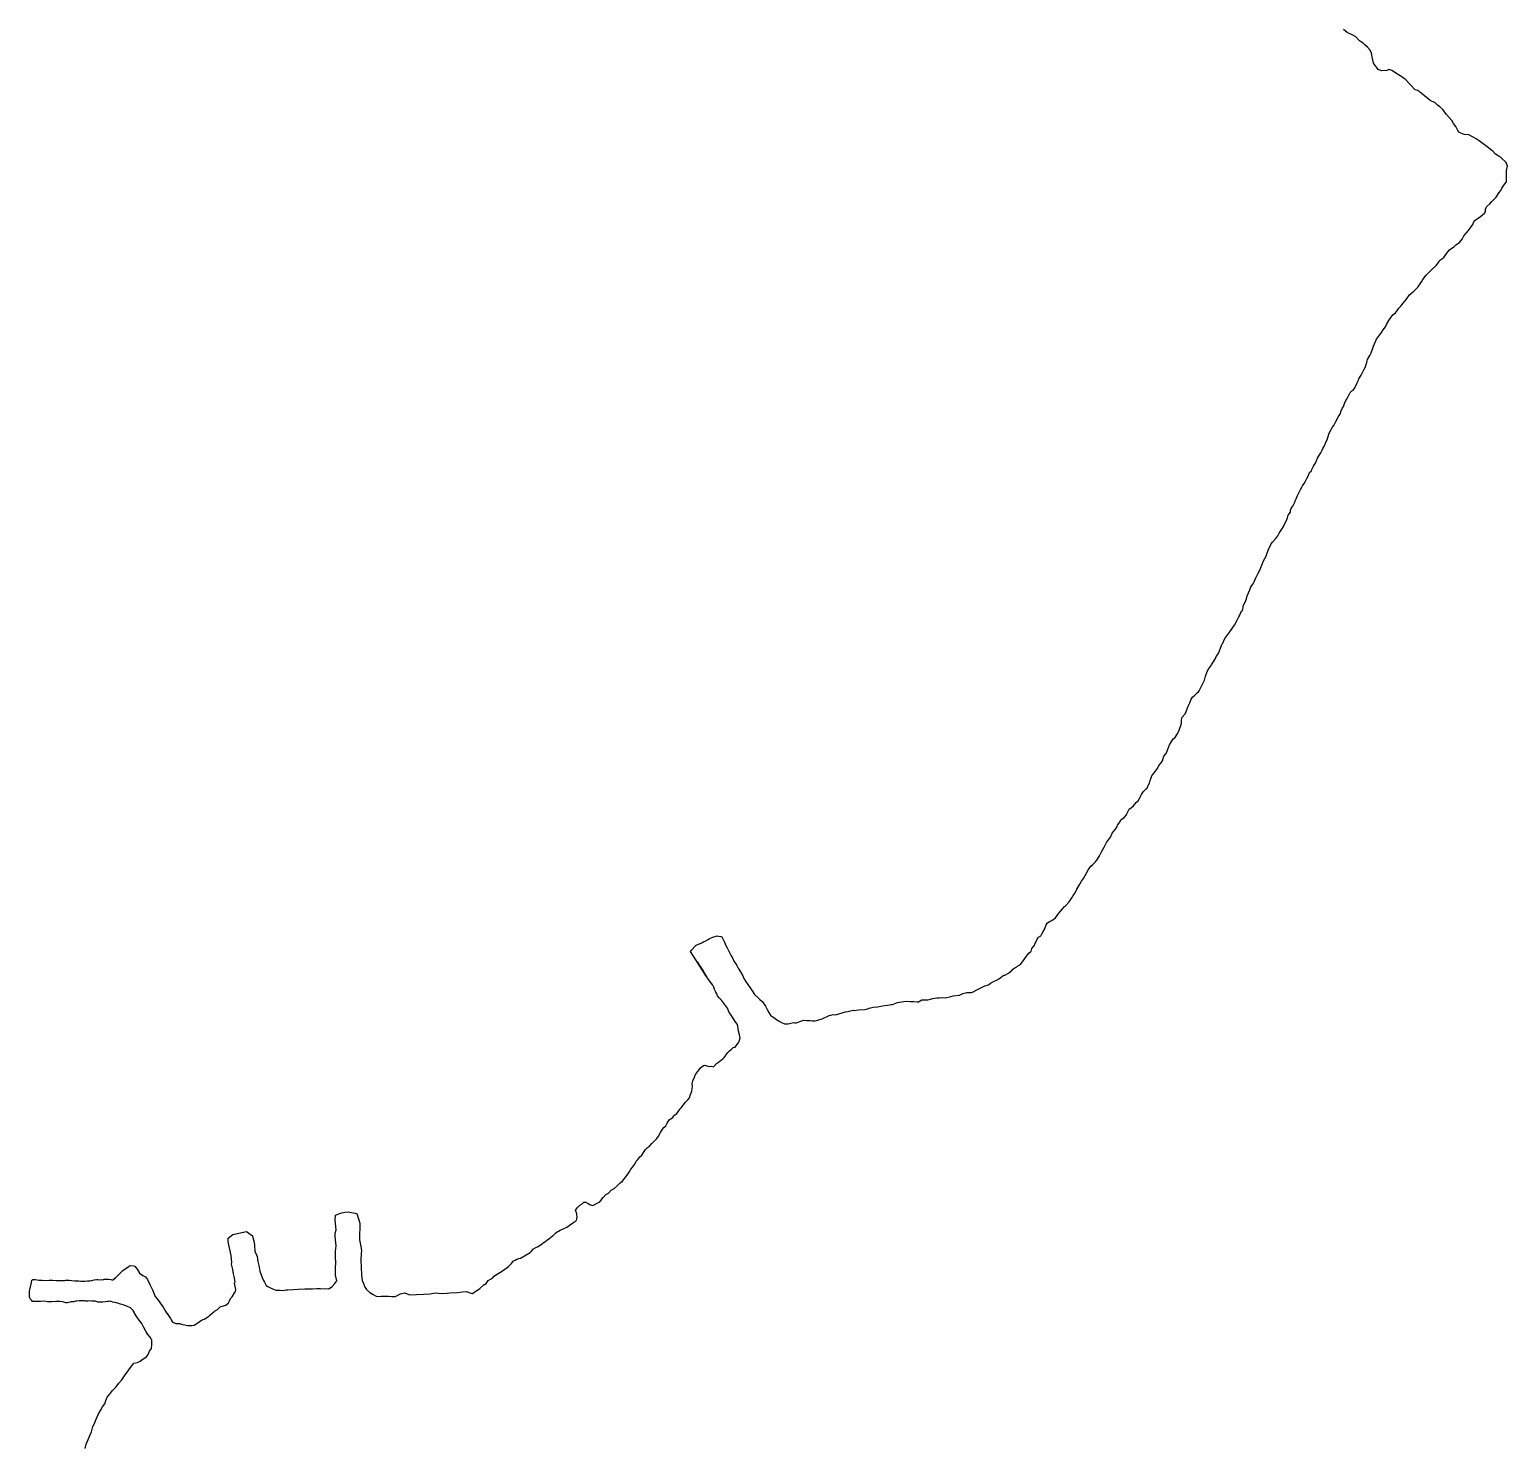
# Model space of a CAD drawing. Extents: x 651069 to 651576, y 4767185 to 4767867.
# Drawn here: x 651220.2 to 651576, y 4767526.1 to 4767867.3 of the extents above; entities that cross this region are included whole.
import ezdxf

# ---------------------------------------------------------------- set-up
doc = ezdxf.new("R2010")
doc.units = 0
doc.header["$LTSCALE"] = 0.1
doc.layers.add('W_1365', color=7, linetype='Continuous')

msp = doc.modelspace()

# ---------------------------------------------------------------- linework, layer by layer
at = {"layer": 'W_1365', "color": 6, "lineweight": 25}
msp.add_polyline3d([(651233.57, 4767525.649, -148.465), (651233.855, 4767526.634, -148.457), (651234.168, 4767527.423, -148.499), (651234.686, 4767528.769, -148.52), (651235.074, 4767529.67, -148.529), (651235.465, 4767530.911, -148.528), (651235.809, 4767531.668, -148.521), (651236.252, 4767532.645, -148.604), (651236.734, 4767533.798, -148.638), (651237.257, 4767534.742, -148.645), (651237.793, 4767535.62, -148.667), (651238.287, 4767536.388, -148.662), (651238.551, 4767537.147, -148.654), (651238.912, 4767537.942, -148.646), (651239.463, 4767538.639, -148.639), (651240.176, 4767539.573, -148.629), (651240.589, 4767539.945, -148.625), (651241.04, 4767540.462, -148.632), (651241.728, 4767541.337, -148.652), (651242.43, 4767542.186, -148.605), (651243.045, 4767543.105, -148.624), (651243.713, 4767544.002, -148.637), (651244.269, 4767544.799, -148.676), (651244.8, 4767545.534, -148.707), (651245.314, 4767546.177, -148.72), (651246.174, 4767546.299, -148.734), (651246.854, 4767546.634, -148.773), (651247.525, 4767547.174, -148.787), (651248.364, 4767547.703, -148.799), (651248.737, 4767548.277, -148.801), (651249.092, 4767549.056, -148.865), (651249.529, 4767549.698, -148.915), (651249.622, 4767550.69, -148.901), (651249.603, 4767551.806, -148.902), (651249.533, 4767551.886, -148.872), (651249.211, 4767552.434, -148.871), (651248.714, 4767553.079, -148.809), (651248.209, 4767553.873, -148.813), (651247.701, 4767554.715, -148.794), (651247.195, 4767555.713, -148.734), (651246.598, 4767556.532, -148.706), (651245.875, 4767557.556, -148.702), (651245.423, 4767558.335, -148.679), (651245.417, 4767558.452, -148.645), (651245.151, 4767558.822, -148.628), (651245.067, 4767558.931, -148.614), (651244.479, 4767559.5, -148.505), (651243.76, 4767559.793, -148.466), (651243.542, 4767559.859, -148.465), (651242.942, 4767560.107, -148.463), (651242.38, 4767560.306, -148.462), (651241.875, 4767560.434, -148.459), (651241.673, 4767560.522, -148.459), (651240.832, 4767560.766, -148.454), (651240.205, 4767560.858, -148.451), (651240.062, 4767560.909, -148.442), (651239.641, 4767561.053, -148.432), (651239.271, 4767561.034, -148.408), (651239.208, 4767561.036, -148.406), (651238.888, 4767560.995, -148.401), (651238.458, 4767560.943, -148.392), (651237.842, 4767560.88, -148.383), (651237.348, 4767560.822, -148.376), (651237.097, 4767560.842, -148.372), (651236.945, 4767560.843, -148.37), (651236.65, 4767560.879, -148.362), (651236.071, 4767561.127, -148.41), (651235.547, 4767561.095, -148.405), (651235.122, 4767561.098, -148.396), (651234.297, 4767561.14, -148.368), (651234.148, 4767561.122, -148.359), (651233.951, 4767561.116, -148.346), (651233.644, 4767561.098, -148.362), (651233.455, 4767561.15, -148.371), (651233.217, 4767561.186, -148.372), (651232.88, 4767561.172, -148.355), (651232.53, 4767561.187, -148.333), (651232.109, 4767561.151, -148.335), (651231.602, 4767561.084, -148.328), (651231.287, 4767561.062, -148.312), (651230.79, 4767560.963, -148.305), (651230.128, 4767560.908, -148.274), (651229.968, 4767560.864, -148.265), (651229.357, 4767560.698, -148.232), (651228.969, 4767560.727, -148.208), (651228.454, 4767560.821, -148.228), (651228.16, 4767560.923, -148.216), (651227.478, 4767561.01, -148.21), (651227.21, 4767561.038, -148.227), (651226.521, 4767561.034, -148.224), (651225.566, 4767560.892, -148.239), (651224.499, 4767560.907, -148.197), (651223.822, 4767561.065, -148.165), (651222.833, 4767561.039, -148.147), (651221.65, 4767561.02, -148.127), (651220.905, 4767561.003, -148.09), (651220.713, 4767561.235, -148.088), (651220.398, 4767561.572, -148.082), (651220.228, 4767562.089, -148.097), (651220.202, 4767563.476, -148.098), (651220.673, 4767565.556, -148.105), (651220.732, 4767566.155, -148.102), (651221.017, 4767566.276, -148.099), (651221.626, 4767566.271, -148.11), (651222.431, 4767566.187, -148.124), (651223.252, 4767566.174, -148.139), (651224.094, 4767566.091, -148.154), (651224.892, 4767566.129, -148.171), (651225.703, 4767566.164, -148.187), (651226.725, 4767566.047, -148.2), (651227.689, 4767566.034, -148.209), (651228.698, 4767566.101, -148.245), (651228.913, 4767566.125, -148.253), (651229.388, 4767566.175, -148.275), (651229.757, 4767566.11, -148.29), (651230.382, 4767566.041, -148.319), (651230.999, 4767565.994, -148.322), (651231.636, 4767565.975, -148.321), (651232.103, 4767565.975, -148.341), (651232.531, 4767565.944, -148.335), (651233.101, 4767565.882, -148.369), (651233.576, 4767565.925, -148.352), (651234.131, 4767565.95, -148.38), (651234.706, 4767565.984, -148.364), (651235.209, 4767566.092, -148.379), (651235.773, 4767566.201, -148.401), (651236.298, 4767566.295, -148.362), (651236.658, 4767566.27, -148.367), (651237.138, 4767566.237, -148.374), (651237.413, 4767566.309, -148.378), (651237.851, 4767566.242, -148.384), (651237.983, 4767566.281, -148.386), (651238.189, 4767566.387, -148.389), (651238.585, 4767566.409, -148.395), (651238.766, 4767566.395, -148.397), (651239.171, 4767566.349, -148.403), (651239.792, 4767566.271, -148.411), (651240.039, 4767566.26, -148.415), (651240.318, 4767566.262, -148.419), (651240.455, 4767566.336, -148.42), (651240.67, 4767566.556, -148.422), (651240.972, 4767566.784, -148.426), (651241.18, 4767567.018, -148.394), (651241.598, 4767567.414, -148.393), (651241.856, 4767567.675, -148.418), (651242.067, 4767567.915, -148.442), (651242.661, 4767568.478, -148.439), (651243.913, 4767569.362, -148.435), (651244.393, 4767569.7, -148.431), (651245.243, 4767569.61, -148.445), (651245.506, 4767569.503, -148.451), (651245.826, 4767569.218, -148.463), (651246.143, 4767568.797, -148.477), (651246.707, 4767567.848, -148.511), (651246.977, 4767567.565, -148.551), (651247.122, 4767567.49, -148.555), (651247.466, 4767567.293, -148.563), (651248.115, 4767566.911, -148.579), (651248.632, 4767566.28, -148.6), (651249.264, 4767564.917, -148.643), (651249.815, 4767563.783, -148.636), (651250.46, 4767562.253, -148.627), (651251.021, 4767561.569, -148.656), (651251.76, 4767560.538, -148.695), (651252.329, 4767559.608, -148.728), (651252.998, 4767558.498, -148.767), (651253.645, 4767557.673, -148.796), (651254.147, 4767556.89, -148.823), (651254.266, 4767556.593, -148.833), (651254.552, 4767556.194, -148.849), (651254.835, 4767555.94, -148.86), (651255.395, 4767555.675, -148.881), (651255.748, 4767555.732, -148.884), (651256.278, 4767555.726, -148.885), (651257.057, 4767555.496, -148.889), (651257.616, 4767555.399, -148.947), (651258.263, 4767555.255, -148.99), (651258.774, 4767555.199, -149.024), (651259.345, 4767555.221, -149.02), (651259.84, 4767555.298, -149.049), (651260.51, 4767555.734, -149.048), (651261.045, 4767556.115, -149.091), (651261.613, 4767556.499, -149.095), (651262.223, 4767556.737, -149.091), (651262.664, 4767556.959, -149.09), (651263.051, 4767557.249, -149.094), (651263.449, 4767557.548, -149.089), (651263.614, 4767557.686, -149.092), (651264.124, 4767558.174, -149.091), (651264.534, 4767558.489, -149.088), (651264.76, 4767558.664, -149.088), (651265.417, 4767559.074, -149.118), (651266.124, 4767559.74, -149.185), (651267.433, 4767560.153, -149.212), (651268.074, 4767560.675, -149.236), (651268.31, 4767561.201, -149.25), (651268.601, 4767561.713, -149.319), (651268.992, 4767562.106, -149.375), (651269.571, 4767563.09, -149.481), (651269.743, 4767563.423, -149.544), (651269.863, 4767563.933, -149.605), (651269.68, 4767564.621, -149.728), (651269.562, 4767565.395, -149.854), (651269.666, 4767565.772, -149.878), (651269.448, 4767567.048, -150.089), (651269.338, 4767567.709, -150.173), (651269.143, 4767568.737, -150.296), (651269.145, 4767568.732, -150.295), (651268.817, 4767570.034, -150.426), (651268.917, 4767570.38, -150.425), (651268.739, 4767572.087, -150.522), (651268.331, 4767573.898, -150.691), (651267.99, 4767575.416, -150.833), (651268.033, 4767576.26, -150.575), (651269.108, 4767577.131, -150.599), (651272.405, 4767577.846, -150.601), (651273.841, 4767576.835, -150.576), (651273.962, 4767576.401, -150.597), (651274.248, 4767575.327, -150.593), (651274.363, 4767574.378, -150.609), (651274.448, 4767573.167, -150.426), (651275.031, 4767571.83, -150.492), (651275.133, 4767570.607, -150.41), (651275.376, 4767569.641, -150.248), (651275.445, 4767569.269, -150.208), (651275.635, 4767568.286, -150.041), (651276.219, 4767566.799, -149.873), (651276.547, 4767566.051, -149.73), (651276.762, 4767565.665, -149.715), (651277.137, 4767564.902, -149.53), (651277.529, 4767564.658, -149.529), (651278.489, 4767564.112, -149.432), (651279.058, 4767563.877, -149.378), (651279.473, 4767563.739, -149.326), (651280.517, 4767563.702, -149.33), (651281.121, 4767563.676, -149.432), (651281.951, 4767563.783, -149.534), (651282.343, 4767563.786, -149.669), (651283.623, 4767563.89, -149.735), (651284.834, 4767563.988, -149.797), (651286.494, 4767564.05, -150.06), (651288.305, 4767564.068, -150.144), (651289.352, 4767564.106, -150.192), (651290.266, 4767564.132, -150.291), (651292.274, 4767564.039, -150.371), (651293.089, 4767564.626, -150.376), (651293.694, 4767565.337, -150.36), (651294.136, 4767565.98, -150.375), (651293.865, 4767567.356, -150.38), (651293.883, 4767568.887, -150.351), (651293.962, 4767570.562, -150.295), (651293.853, 4767571.437, -150.282), (651293.837, 4767572.72, -150.239), (651293.824, 4767573.161, -150.255), (651293.993, 4767574.439, -150.281), (651293.818, 4767575.836, -150.211), (651293.788, 4767576.726, -150.195), (651293.798, 4767577.444, -150.156), (651294.038, 4767578.294, -150.101), (651293.773, 4767580.585, -149.969), (651293.884, 4767581.784, -149.881), (651295.05, 4767582.245, -150.094), (651296.067, 4767582.494, -150.084), (651296.889, 4767582.575, -150.081), (651299.026, 4767582.229, -150.09), (651299.73, 4767579.86, -150.209), (651299.671, 4767576.012, -150.108), (651299.665, 4767575.865, -150.128), (651300.003, 4767573.864, -150.281), (651300.136, 4767573.093, -150.328), (651300.021, 4767572.826, -150.263), (651300.04, 4767572.481, -150.271), (651299.949, 4767570.933, -150.287), (651300.091, 4767567.397, -150.361), (651300.307, 4767565.972, -150.371), (651300.596, 4767565.399, -150.372), (651300.852, 4767564.615, -150.43), (651301.28, 4767563.908, -150.439), (651302.105, 4767563.216, -150.484), (651302.9, 4767562.719, -150.593), (651303.812, 4767562.253, -150.794), (651304.862, 4767562.259, -150.981), (651305.668, 4767562.331, -150.802), (651306.596, 4767562.261, -150.851), (651307.324, 4767562.248, -150.889), (651308.324, 4767562.249, -150.941), (651308.848, 4767562.5, -151.292), (651309.528, 4767562.879, -151.347), (651310.528, 4767563.079, -151.387), (651311.676, 4767562.651, -151.42), (651313.349, 4767562.711, -151.444), (651315.155, 4767562.761, -151.411), (651316.652, 4767562.845, -151.441), (651317.876, 4767563.094, -151.472), (651319.264, 4767562.958, -151.51), (651320.719, 4767563.024, -151.524), (651321.369, 4767563.111, -151.584), (651323.21, 4767563.163, -151.586), (651324.411, 4767563.377, -151.589), (651325.457, 4767563.392, -151.593), (651325.972, 4767563.218, -151.594), (651326.819, 4767562.958, -151.715), (651327.496, 4767563.404, -151.737), (651327.864, 4767563.63, -151.722), (651328.246, 4767563.898, -151.697), (651328.594, 4767564.14, -151.761), (651329.657, 4767565.066, -151.802), (651329.793, 4767565.123, -151.813), (651330.09, 4767565.349, -151.823), (651330.625, 4767566.043, -151.802), (651331.197, 4767566.39, -151.788), (651331.619, 4767566.653, -151.77), (651332.025, 4767567.084, -151.764), (651332.588, 4767567.527, -151.907), (651333.447, 4767567.97, -151.901), (651334.31, 4767568.584, -151.91), (651335.484, 4767569.471, -151.953), (651336.248, 4767570.16, -151.969), (651336.66, 4767570.73, -151.984), (651337.092, 4767570.965, -151.926), (651337.534, 4767571.243, -151.915), (651337.964, 4767571.39, -151.915), (651338.375, 4767571.475, -151.82), (651340.315, 4767572.568, -151.965), (651340.703, 4767572.846, -151.996), (651340.931, 4767573.048, -152.016), (651341.521, 4767573.665, -152.072), (651342.085, 4767573.986, -152.127), (651342.666, 4767574.256, -152.181), (651343.694, 4767574.991, -152.175), (651343.844, 4767575.147, -152.18), (651344.492, 4767575.575, -152.195), (651344.683, 4767575.685, -152.209), (651345.24, 4767576.124, -152.224), (651346.004, 4767576.779, -152.239), (651346.231, 4767576.87, -152.24), (651346.592, 4767577.245, -152.293), (651346.861, 4767577.519, -152.269), (651347.231, 4767577.82, -152.259), (651347.532, 4767577.937, -152.287), (651347.965, 4767578.175, -152.292), (651348.489, 4767578.425, -152.263), (651349.258, 4767578.727, -152.266), (651349.585, 4767578.919, -152.285), (651351.225, 4767580.076, -152.336), (651351.733, 4767580.368, -152.336), (651351.965, 4767580.816, -152.339), (651352.024, 4767581.373, -152.326), (651351.953, 4767581.906, -152.357), (651351.929, 4767582.116, -152.352), (651351.614, 4767582.98, -152.337), (651352.103, 4767583.626, -152.33), (651352.635, 4767584.194, -152.322), (651353.205, 4767584.514, -152.318), (651353.638, 4767584.896, -152.312), (651354.123, 4767584.914, -152.298), (651354.697, 4767584.643, -152.301), (651355.061, 4767584.391, -152.305), (651355.614, 4767584.159, -152.309), (651356.151, 4767584.286, -152.321), (651356.834, 4767584.669, -152.425), (651357.45, 4767584.974, -152.447), (651358.265, 4767586.046, -152.491), (651358.938, 4767586.765, -152.581), (651359.603, 4767587.087, -152.59), (651360.25, 4767587.847, -152.658), (651360.951, 4767588.245, -152.657), (651361.661, 4767588.854, -152.659), (651362.415, 4767589.553, -152.655), (651362.947, 4767589.988, -152.662), (651363.389, 4767590.617, -152.665), (651363.957, 4767591.31, -152.668), (651364.513, 4767592.114, -152.693), (651364.91, 4767592.711, -152.72), (651365.32, 4767593.32, -152.702), (651365.886, 4767594.084, -152.673), (651366.271, 4767594.763, -152.647), (651366.687, 4767595.318, -152.628), (651367.155, 4767595.849, -152.602), (651367.589, 4767596.225, -152.58), (651368.039, 4767596.868, -152.569), (651368.5, 4767597.598, -152.553), (651368.976, 4767598.065, -152.534), (651369.452, 4767598.388, -152.567), (651370.01, 4767599.061, -152.563), (651370.426, 4767599.461, -152.553), (651370.835, 4767599.832, -152.542), (651371.232, 4767600.276, -152.52), (651371.573, 4767600.783, -152.487), (651372.127, 4767601.68, -152.474), (651372.541, 4767602.489, -152.441), (651372.933, 4767602.881, -152.429), (651373.391, 4767603.317, -152.397), (651373.685, 4767603.977, -152.438), (651374.161, 4767604.73, -152.38), (651375.097, 4767605.345, -152.304), (651375.325, 4767605.747, -152.311), (651375.442, 4767605.874, -152.317), (651375.996, 4767606.282, -152.319), (651376.417, 4767606.845, -152.278), (651376.717, 4767607.344, -152.269), (651377.091, 4767607.676, -152.271), (651377.544, 4767608.309, -152.214), (651378.139, 4767608.978, -152.076), (651378.714, 4767609.566, -152.128), (651379.102, 4767610.058, -152.134), (651379.3, 4767610.849, -152.122), (651379.672, 4767611.662, -152.045), (651379.722, 4767612.275, -152.049), (651379.78, 4767612.8, -152.048), (651379.722, 4767613.478, -152.084), (651379.868, 4767614.169, -152.085), (651380.318, 4767614.997, -151.994), (651380.523, 4767615.629, -151.989), (651380.982, 4767616.322, -151.991), (651381.377, 4767616.822, -151.982), (651381.749, 4767617.25, -151.916), (651382.439, 4767617.853, -151.91), (651382.769, 4767617.891, -151.914), (651383.477, 4767617.672, -151.946), (651383.93, 4767617.584, -151.961), (651384.404, 4767617.646, -151.939), (651384.81, 4767617.484, -151.956), (651384.952, 4767617.631, -151.95), (651385.536, 4767618.322, -151.914), (651386.049, 4767618.625, -151.898), (651386.43, 4767618.941, -151.926), (651386.684, 4767619.089, -151.922), (651387.117, 4767619.416, -151.889), (651387.457, 4767619.778, -151.85), (651387.91, 4767620.376, -151.85), (651388.247, 4767620.852, -151.819), (651388.686, 4767621.401, -151.818), (651389.202, 4767621.731, -151.817), (651389.622, 4767622.191, -151.784), (651390.067, 4767622.278, -151.736), (651390.916, 4767623.484, -151.657), (651391.291, 4767624.401, -151.594), (651391.145, 4767625.208, -151.593), (651390.85, 4767626.089, -151.586), (651390.797, 4767626.821, -151.583), (651390.628, 4767627.673, -151.574), (651390.101, 4767628.436, -151.473), (651389.436, 4767629.492, -151.459), (651388.944, 4767630.189, -151.436), (651388.654, 4767630.591, -151.424), (651388.188, 4767631.606, -151.4), (651386.745, 4767633.559, -151.337), (651386.242, 4767634.127, -151.317), (651385.797, 4767634.641, -151.298), (651385.635, 4767635.094, -151.287), (651385.437, 4767635.504, -151.276), (651385.106, 4767636.139, -151.255), (651384.962, 4767636.668, -151.311), (651384.669, 4767637.159, -151.316), (651383.617, 4767638.529, -151.262), (651381.687, 4767641.577, -151.15), (651382.412, 4767640.445, -151.201), (651380.892, 4767642.819, -151.094), (651383.111, 4767639.354, -151.25), (651380.06, 4767644.118, -151.035), (651379.3, 4767645.305, -150.982), (651379.498, 4767645.51, -150.979), (651380.659, 4767646.778, -151.084), (651382.038, 4767647.368, -151.239), (651382.381, 4767647.642, -151.239), (651382.863, 4767647.765, -151.242), (651383.444, 4767648.051, -151.243), (651383.861, 4767648.404, -151.24), (651384.732, 4767648.764, -151.246), (651385.706, 4767649.029, -151.269), (651386.077, 4767648.966, -151.289), (651386.639, 4767648.914, -151.299), (651386.861, 4767648.792, -151.304), (651387.514, 4767647.557, -151.326), (651387.811, 4767646.7, -151.294), (651388.121, 4767646.187, -151.281), (651388.362, 4767645.642, -151.278), (651388.594, 4767645.201, -151.283), (651388.777, 4767644.872, -151.303), (651389.095, 4767644.225, -151.32), (651389.47, 4767643.581, -151.291), (651389.783, 4767642.952, -151.299), (651390.235, 4767642.331, -151.306), (651390.446, 4767641.916, -151.307), (651390.778, 4767641.269, -151.355), (651391.345, 4767640.405, -151.346), (651391.914, 4767639.394, -151.393), (651392.167, 4767638.815, -151.387), (651392.521, 4767638.171, -151.379), (651393.641, 4767636.539, -151.349), (651394.191, 4767635.78, -151.451), (651394.747, 4767634.936, -151.433), (651395.528, 4767634.187, -151.427), (651396.008, 4767633.692, -151.482), (651396.573, 4767633.254, -151.493), (651396.895, 4767632.814, -151.499), (651397.333, 4767632.119, -151.513), (651397.74, 4767631.354, -151.531), (651398.135, 4767630.607, -151.553), (651398.637, 4767629.794, -151.584), (651399.111, 4767629.524, -151.477), (651399.695, 4767629.144, -151.49), (651400.472, 4767628.627, -151.512), (651401.188, 4767628.226, -151.519), (651401.959, 4767627.875, -151.513), (651402.814, 4767627.848, -151.479), (651404.132, 4767628.215, -151.5), (651404.422, 4767628.141, -151.421), (651404.867, 4767628.083, -151.4), (651405.626, 4767628.398, -151.383), (651406.606, 4767628.731, -151.349), (651407.336, 4767628.649, -151.331), (651408.106, 4767628.672, -151.308), (651408.644, 4767628.621, -151.293), (651409.338, 4767628.627, -151.27), (651410.251, 4767628.805, -151.241), (651411.031, 4767629.039, -151.218), (651412.714, 4767629.895, -151.165), (651413.081, 4767629.947, -151.155), (651413.658, 4767630.087, -151.133), (651414.255, 4767630.052, -151.115), (651416.613, 4767630.75, -151.134), (651417.239, 4767630.869, -151.119), (651417.55, 4767630.943, -151.11), (651418.486, 4767631.132, -151.084), (651418.704, 4767631.111, -151.08), (651419.748, 4767631.207, -151.051), (651421.253, 4767631.338, -151.007), (651421.902, 4767631.492, -150.985), (651422.346, 4767631.598, -150.97), (651423.287, 4767631.841, -150.937), (651424.325, 4767631.998, -150.933), (651425.524, 4767632.179, -150.928), (651426.71, 4767632.358, -150.923), (651427.672, 4767632.503, -150.919), (651427.94, 4767632.516, -150.925), (651429.181, 4767632.966, -150.932), (651430.67, 4767633.203, -150.862), (651431.237, 4767633.345, -150.861), (651432.23, 4767633.221, -150.84), (651432.988, 4767633.207, -150.853), (651433.903, 4767633.15, -150.828), (651434.221, 4767633.197, -150.829), (651435.019, 4767633.61, -150.786), (651435.609, 4767633.675, -150.821), (651435.734, 4767633.663, -150.816), (651436.442, 4767633.635, -150.787), (651436.801, 4767633.75, -150.762), (651437.652, 4767633.997, -150.742), (651438.65, 4767634.15, -150.732), (651439.144, 4767634.141, -150.706), (651439.791, 4767634.205, -150.666), (651440.65, 4767634.152, -150.654), (651441.988, 4767634.436, -150.592), (651442.542, 4767634.606, -150.641), (651444.064, 4767634.746, -150.566), (651444.908, 4767635.132, -150.559), (651445.815, 4767635.37, -150.546), (651446.968, 4767635.443, -150.549), (651447.244, 4767635.511, -150.55), (651447.327, 4767635.551, -150.55), (651448.406, 4767636.11, -150.509), (651449.22, 4767636.524, -150.459), (651450.194, 4767637.041, -150.455), (651451.021, 4767637.243, -150.466), (651451.575, 4767637.652, -150.422), (651452.25, 4767638.042, -150.42), (651452.959, 4767638.416, -150.376), (651453.703, 4767638.802, -150.375), (651454.484, 4767639.386, -150.312), (651454.694, 4767639.539, -150.315), (651454.798, 4767639.579, -150.317), (651455.011, 4767639.594, -150.308), (651455.881, 4767640.062, -150.273), (651456.661, 4767640.737, -150.279), (651456.941, 4767640.995, -150.275), (651457.364, 4767641.329, -150.257), (651457.882, 4767641.622, -150.257), (651458.121, 4767641.801, -150.253), (651458.764, 4767642.144, -150.242), (651459.605, 4767643.326, -150.206), (651459.985, 4767643.808, -150.189), (651460.806, 4767644.876, -150.151), (651461.329, 4767645.333, -150.133), (651461.504, 4767646.031, -150.152), (651462.01, 4767646.531, -150.154), (651462.091, 4767646.787, -150.157), (651462.218, 4767647.053, -150.104), (651462.679, 4767648.079, -150.121), (651463.132, 4767648.706, -150.096), (651463.623, 4767649.077, -150.082), (651463.911, 4767649.531, -150.062), (651464.216, 4767650.122, -150.039), (651464.58, 4767650.776, -150.042), (651464.579, 4767650.781, -150.037), (651464.941, 4767651.68, -150.013), (651465.213, 4767652.092, -150.001), (651465.751, 4767652.484, -149.987), (651466.337, 4767652.738, -149.985), (651467.191, 4767653.382, -149.984), (651468.002, 4767654.514, -149.923), (651468.917, 4767655.65, -149.91), (651469.377, 4767656.077, -149.894), (651469.604, 4767656.242, -149.852), (651470.487, 4767657.25, -149.847), (651471.127, 4767658.217, -149.843), (651471.402, 4767658.773, -149.83), (651471.902, 4767659.438, -149.805), (651472.283, 4767660.312, -149.799), (651473.05, 4767661.509, -149.718), (651473.457, 4767662.181, -149.73), (651473.963, 4767662.819, -149.705), (651474.349, 4767663.542, -149.709), (651474.745, 4767664.311, -149.638), (651475.14, 4767665.053, -149.627), (651475.663, 4767665.812, -149.653), (651476.157, 4767666.251, -149.641), (651476.804, 4767666.886, -149.619), (651477.305, 4767667.48, -149.636), (651477.749, 4767668.282, -149.599), (651478.275, 4767669.299, -149.562), (651478.892, 4767670.41, -149.538), (651479.467, 4767671.512, -149.47), (651480.449, 4767672.818, -149.462), (651480.812, 4767673.755, -149.46), (651481.596, 4767674.765, -149.426), (651482.004, 4767675.378, -149.389), (651482.105, 4767675.677, -149.365), (651482.677, 4767676.42, -149.41), (651482.94, 4767677.003, -149.42), (651483.69, 4767677.56, -149.358), (651484.244, 4767678.164, -149.355), (651484.388, 4767678.394, -149.39), (651484.946, 4767679.538, -149.358), (651485.482, 4767679.961, -149.329), (651485.942, 4767680.385, -149.318), (651486.571, 4767681.148, -149.247), (651487.086, 4767681.585, -149.258), (651487.661, 4767682.636, -149.297), (651487.912, 4767683.105, -149.254), (651488.374, 4767683.821, -149.187), (651489.015, 4767684.434, -149.145), (651489.27, 4767684.626, -149.166), (651489.463, 4767685.237, -149.165), (651489.79, 4767685.789, -149.138), (651489.94, 4767686.465, -149.146), (651490.216, 4767687.096, -149.083), (651490.406, 4767687.606, -149.13), (651490.819, 4767688.254, -149.136), (651491.287, 4767688.713, -149.101), (651491.759, 4767689.314, -149.053), (651492.062, 4767690.063, -149), (651492.598, 4767690.721, -148.966), (651492.907, 4767691.165, -149.029), (651493.302, 4767692.29, -148.988), (651493.8, 4767692.928, -149.025), (651494.139, 4767693.785, -149.001), (651494.377, 4767694.387, -148.984), (651494.635, 4767695.038, -148.965), (651495.03, 4767695.701, -148.955), (651495.505, 4767696.498, -148.944), (651495.94, 4767696.722, -148.978), (651496.389, 4767697.442, -148.911), (651496.655, 4767697.872, -148.923), (651496.939, 4767698.545, -148.918), (651497.141, 4767699.019, -148.908), (651497.347, 4767699.685, -148.867), (651497.517, 4767700.233, -148.834), (651497.535, 4767701.092, -148.851), (651497.662, 4767701.712, -148.871), (651498.431, 4767702.487, -148.801), (651498.636, 4767703.085, -148.754), (651499.118, 4767704.312, -148.792), (651499.495, 4767705.186, -148.76), (651499.854, 4767706.016, -148.729), (651500.206, 4767706.493, -148.715), (651500.766, 4767707.017, -148.684), (651501.307, 4767707.552, -148.689), (651501.606, 4767707.792, -148.692), (651501.776, 4767708.08, -148.692), (651502.225, 4767708.981, -148.693), (651503.087, 4767710.571, -148.581), (651503.307, 4767711.58, -148.597), (651503.624, 4767712.44, -148.567), (651503.956, 4767713.159, -148.528), (651504.662, 4767714.143, -148.567), (651504.724, 4767714.267, -148.57), (651505.694, 4767715.864, -148.563), (651505.901, 4767716.341, -148.568), (651506.407, 4767717.058, -148.525), (651506.645, 4767717.667, -148.508), (651507.263, 4767719.219, -148.434), (651507.394, 4767719.377, -148.429), (651507.968, 4767720.663, -148.341), (651508.91, 4767721.911, -148.418), (651509.13, 4767722.268, -148.402), (651509.85, 4767723.298, -148.385), (651510.275, 4767723.84, -148.116), (651511.007, 4767725.177, -148.063), (651511.357, 4767725.861, -148.012), (651511.525, 4767726.25, -147.982), (651511.922, 4767727.179, -148.05), (651512.091, 4767727.338, -148.24), (651512.253, 4767727.698, -148.267), (651512.461, 4767728.685, -148.178), (651512.838, 4767729.356, -148.21), (651513.139, 4767730.225, -148.151), (651513.319, 4767730.875, -148.141), (651513.938, 4767732.339, -148.138), (651514.194, 4767733.071, -148.137), (651514.778, 4767733.8, -148.195), (651514.996, 4767734.283, -148.214), (651515.197, 4767734.693, -148.226), (651515.436, 4767735.245, -148.237), (651515.923, 4767736.175, -148.245), (651516.349, 4767737.11, -148.312), (651516.88, 4767738.333, -148.322), (651517.288, 4767739.317, -148.343), (651517.899, 4767740.485, -148.358), (651518.181, 4767741.281, -148.339), (651518.642, 4767742.431, -148.333), (651518.979, 4767743, -148.388), (651519.145, 4767743.424, -148.407), (651519.463, 4767743.805, -148.423), (651520.209, 4767744.747, -148.461), (651520.694, 4767745.387, -148.485), (651521.018, 4767746.022, -148.501), (651521.543, 4767746.738, -148.523), (651522.001, 4767747.476, -148.537), (651522.281, 4767748.174, -148.539), (651522.685, 4767748.885, -148.637), (651522.998, 4767749.696, -148.635), (651523.222, 4767750.317, -148.627), (651523.723, 4767751.087, -148.665), (651523.754, 4767751.56, -148.67), (651524.005, 4767752.069, -148.683), (651524.282, 4767752.484, -148.779), (651524.533, 4767752.961, -148.805), (651524.735, 4767753.302, -148.766), (651525, 4767753.925, -148.797), (651525.199, 4767754.457, -148.793), (651525.371, 4767754.945, -148.831), (651525.6, 4767755.405, -148.828), (651525.863, 4767755.898, -148.787), (651526.136, 4767756.489, -148.815), (651526.506, 4767757.043, -148.82), (651526.684, 4767757.384, -148.814), (651527.061, 4767757.959, -148.84), (651527.331, 4767758.542, -148.858), (651527.696, 4767759.14, -148.854), (651527.981, 4767759.756, -148.917), (651528.363, 4767760.571, -148.929), (651528.802, 4767761.006, -148.93), (651528.933, 4767761.294, -148.968), (651529.073, 4767761.68, -148.978), (651529.331, 4767762.145, -148.995), (651529.513, 4767762.506, -149.002), (651529.764, 4767762.853, -149.008), (651529.975, 4767763.318, -149.006), (651530.098, 4767763.638, -148.999), (651530.296, 4767764.034, -149.032), (651530.732, 4767764.853, -149.074), (651531.025, 4767765.332, -149.037), (651531.404, 4767766.01, -149.068), (651531.583, 4767766.366, -149.101), (651531.977, 4767767.01, -149.113), (651532.203, 4767767.696, -149.108), (651532.559, 4767768.569, -149.133), (651532.835, 4767769.301, -149.171), (651532.997, 4767769.833, -149.194), (651533.221, 4767770.373, -149.217), (651533.572, 4767770.959, -149.247), (651533.818, 4767771.462, -149.261), (651534.154, 4767771.946, -149.313), (651534.435, 4767772.415, -149.347), (651534.648, 4767772.926, -149.364), (651534.998, 4767773.448, -149.404), (651535.261, 4767773.987, -149.432), (651535.48, 4767774.317, -149.449), (651535.692, 4767774.662, -149.466), (651535.985, 4767775.446, -149.496), (651536.217, 4767775.987, -149.493), (651536.558, 4767776.483, -149.493), (651536.876, 4767777.448, -149.489), (651537.294, 4767778.308, -149.486), (651537.642, 4767778.892, -149.484), (651538.138, 4767779.855, -149.481), (651538.535, 4767780.257, -149.48), (651538.837, 4767780.392, -149.479), (651539.244, 4767781.024, -149.477), (651539.816, 4767782.21, -149.474), (651540.104, 4767782.828, -149.603), (651540.238, 4767783.12, -149.598), (651540.795, 4767784.055, -149.556), (651541.187, 4767784.855, -149.631), (651541.422, 4767785.33, -149.627), (651541.713, 4767785.866, -149.603), (651542.135, 4767787.1, -149.665), (651542.177, 4767787.458, -149.685), (651542.316, 4767787.848, -149.682), (651542.878, 4767788.781, -149.72), (651543.168, 4767789.42, -149.735), (651543.504, 4767790.331, -149.786), (651543.76, 4767791.045, -149.724), (651544.431, 4767792.744, -149.816), (651545.646, 4767794.277, -149.906), (651546.103, 4767794.936, -149.909), (651546.652, 4767795.671, -149.959), (651546.899, 4767796.212, -149.994), (651546.898, 4767796.212, -149.996), (651547.398, 4767797.2, -149.87), (651547.564, 4767797.417, -149.89), (651548.402, 4767798.552, -149.942), (651549.013, 4767799.042, -149.999), (651549.529, 4767799.658, -150.005), (651549.871, 4767800.165, -149.985), (651550.399, 4767800.721, -149.991), (651550.795, 4767801.312, -150.005), (651551.333, 4767801.948, -150.016), (651551.835, 4767802.549, -150.051), (651552.419, 4767803.369, -150.046), (651553.087, 4767803.935, -150.017), (651553.428, 4767804.242, -150.055), (651554.406, 4767805.213, -150.094), (651554.415, 4767805.217, -150.095), (651554.962, 4767806.024, -150.109), (651555.285, 4767806.509, -150.116), (651555.636, 4767807.067, -150.131), (651556.446, 4767808.096, -150.187), (651557.088, 4767808.786, -150.201), (651557.895, 4767809.562, -150.197), (651558.817, 4767810.459, -150.238), (651559.42, 4767811.209, -150.209), (651559.686, 4767811.705, -150.237), (651560.637, 4767812.369, -150.227), (651561.194, 4767813.086, -150.246), (651562.026, 4767814.224, -150.261), (651563.053, 4767814.964, -150.315), (651563.593, 4767815.449, -150.288), (651564.468, 4767816.004, -150.27), (651565.064, 4767816.779, -150.304), (651565.525, 4767817.595, -150.306), (651566.622, 4767818.908, -150.356), (651567.661, 4767820.297, -150.364), (651568.008, 4767821.187, -150.344), (651569.502, 4767822.23, -150.37), (651570.431, 4767823.023, -150.379), (651570.69, 4767823.402, -150.358), (651570.69, 4767824.129, -150.474), (651571.026, 4767824.652, -150.484), (651571.723, 4767825.261, -150.48), (651572.24, 4767825.857, -150.493), (651572.771, 4767826.421, -150.54), (651573.249, 4767826.897, -150.518), (651574.006, 4767827.988, -150.465), (651574.404, 4767828.526, -150.558), (651574.656, 4767829.069, -150.522), (651575.021, 4767829.589, -150.542), (651575.391, 4767830.08, -150.53), (651575.75, 4767830.583, -150.547), (651575.787, 4767831.006, -150.56), (651575.793, 4767831.853, -150.564), (651575.749, 4767832.487, -150.555), (651575.773, 4767833.283, -150.624), (651575.986, 4767834.328, -150.655), (651575.707, 4767835.234, -150.91), (651574.469, 4767836.357, -150.944), (651574.331, 4767836.517, -151.116), (651574.004, 4767836.661, -151.126), (651573.534, 4767836.972, -151.143), (651573.131, 4767837.226, -151.038), (651572.446, 4767837.968, -151.108), (651572.257, 4767838.113, -151.124), (651571.122, 4767839.014, -151.245), (651570.154, 4767839.738, -151.314), (651569.208, 4767840.456, -151.291), (651568.465, 4767840.915, -151.356), (651567.73, 4767841.318, -151.451), (651566.713, 4767841.902, -151.523), (651566.633, 4767841.922, -151.522), (651565.533, 4767841.964, -151.565), (651564.799, 4767842.276, -151.635), (651564.279, 4767842.513, -151.694), (651563.993, 4767843.071, -151.745), (651563.536, 4767843.945, -151.826), (651562.978, 4767844.635, -151.902), (651562.572, 4767845.374, -151.905), (651561.966, 4767846.076, -152.093), (651561.966, 4767846.076, -152.093), (651561.35, 4767846.804, -152.132), (651560.411, 4767848.003, -152.2), (651559.676, 4767848.663, -152.258), (651559.138, 4767849.069, -152.245), (651558.504, 4767849.694, -152.175), (651557.904, 4767849.897, -152.215), (651557.415, 4767850.163, -152.263), (651556.034, 4767851.289, -152.422), (651554.422, 4767852.608, -152.61), (651553.764, 4767852.771, -152.655), (651551.415, 4767855.204, -152.916), (651550.564, 4767855.842, -153.012), (651549.748, 4767856.367, -153.099), (651549.534, 4767856.49, -153.089), (651548.134, 4767857.407, -153.193), (651547.423, 4767857.606, -153.26), (651546.919, 4767857.425, -153.321), (651545.766, 4767857.283, -153.314), (651545.033, 4767857.555, -153.365), (651544.897, 4767857.66, -153.437), (651544.425, 4767858.223, -153.468), (651543.736, 4767859.123, -153.566), (651543.415, 4767860.704, -153.583), (651543.253, 4767861.555, -153.666), (651542.955, 4767862.309, -153.667), (651542.281, 4767863.015, -153.647), (651541.69, 4767863.55, -153.793), (651541.324, 4767863.899, -153.795), (651540.355, 4767864.549, -153.833), (651539.515, 4767865.528, -153.872), (651538.612, 4767865.993, -154.053), (651537.422, 4767866.576, -154.185), (651536.542, 4767867.255, -154.326)], dxfattribs=at)

doc.saveas('drawing.dxf')
